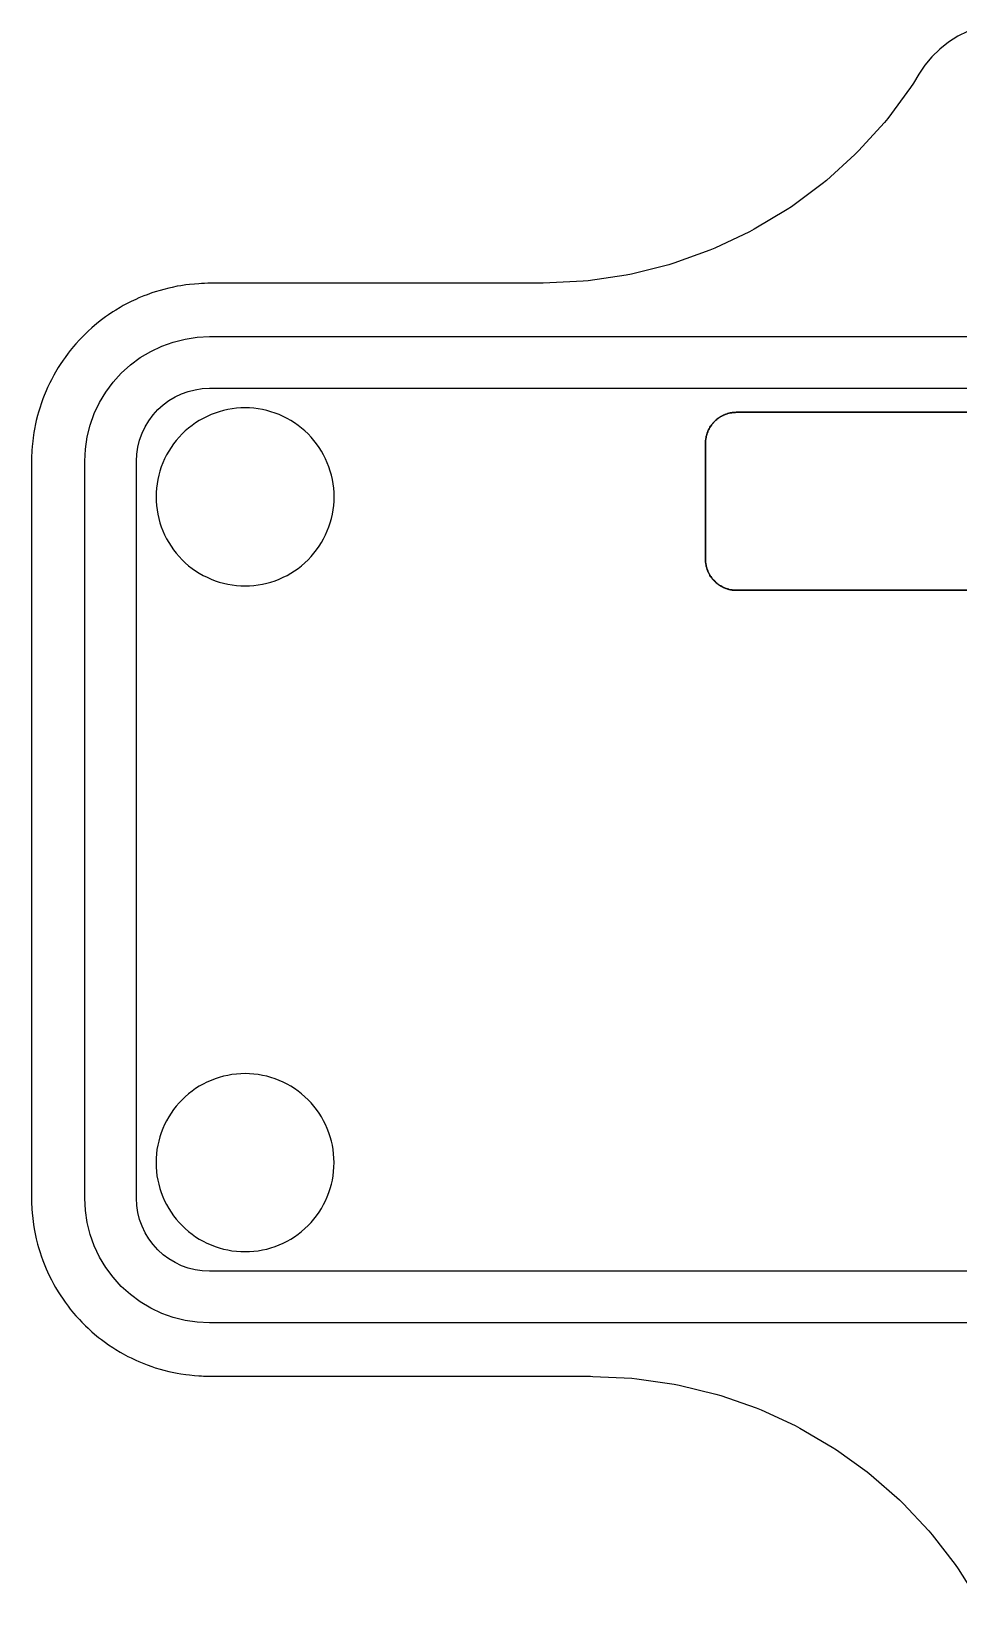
# Model space of a CAD drawing. Header units: millimetres. Extents: x 95 to 297, y -137 to -20.
# Drawn here: x 95.2 to 147.2, y -109.5 to -21.4 of the extents above; entities that cross this region are included whole.
import ezdxf

# ---------------------------------------------------------------- set-up
doc = ezdxf.new("R2010")
doc.units = ezdxf.units.MM
for name, color, linetype in [('BARE', 7, 'Continuous'), ('FEET', 4, 'Continuous'), ('INNER_WALL', 2, 'Continuous'), ('OUTER_WALL', 1, 'Continuous'), ('ROOF', 5, 'Continuous'), ('TRACKPAD', 3, 'Continuous'), ('TRACKPAD_WELL', 4, 'Continuous')]:
    doc.layers.add(name, color=color, linetype=linetype)

msp = doc.modelspace()

# ---------------------------------------------------------------- linework, layer by layer
at = {"layer": 'BARE'}
for points in [[(147.739, -21.353), (147.186, -21.629), (146.665, -21.962), (146.18, -22.345), (145.738, -22.777), (145.342, -23.252), (144.997, -23.765), (144.699, -24.263), (144.536, -24.508), (143.25, -26.242), (143.063, -26.469), (141.613, -28.069), (141.405, -28.277), (139.806, -29.726), (139.578, -29.913), (137.844, -31.199), (137.6, -31.362), (135.748, -32.472), (135.488, -32.611), (133.537, -33.534), (133.265, -33.647), (131.232, -34.374), (130.951, -34.459), (128.857, -34.984), (128.568, -35.041), (126.433, -35.358), (126.14, -35.387), (123.91, -35.496), (123.763, -35.5), (105.35, -35.5), (105.277, -35.5), (105.197, -35.501), (105.064, -35.505), (104.874, -35.511), (104.786, -35.515), (104.707, -35.519), (104.56, -35.528), (104.327, -35.545), (104.034, -35.574), (103.84, -35.598), (103.549, -35.641), (103.356, -35.674), (103.067, -35.732), (102.876, -35.775), (102.59, -35.846), (102.401, -35.899), (102.119, -35.984), (101.933, -36.045), (101.656, -36.145), (101.473, -36.215), (101.201, -36.328), (101.022, -36.407), (100.756, -36.533), (100.581, -36.621), (100.321, -36.76), (100.151, -36.857), (99.898, -37.008), (99.733, -37.113), (99.488, -37.276), (99.328, -37.389), (99.091, -37.565), (98.937, -37.685), (98.709, -37.872), (98.561, -38), (98.343, -38.198), (98.201, -38.333), (97.993, -38.541), (97.858, -38.683), (97.66, -38.901), (97.532, -39.049), (97.345, -39.277), (97.225, -39.431), (97.049, -39.668), (96.936, -39.828), (96.773, -40.073), (96.668, -40.238), (96.517, -40.491), (96.42, -40.661), (96.281, -40.921), (96.193, -41.096), (96.067, -41.362), (95.988, -41.541), (95.875, -41.813), (95.805, -41.996), (95.705, -42.273), (95.644, -42.459), (95.559, -42.741), (95.506, -42.93), (95.435, -43.216), (95.392, -43.407), (95.334, -43.696), (95.301, -43.889), (95.258, -44.18), (95.258, -44.18), (95.234, -44.374), (95.205, -44.667), (95.188, -44.9), (95.179, -45.047), (95.173, -45.163), (95.17, -45.236), (95.167, -45.316), (95.163, -45.449), (95.161, -45.639), (95.16, -45.727), (95.16, -86.71), (95.16, -86.783), (95.161, -86.863), (95.165, -86.996), (95.171, -87.186), (95.175, -87.274), (95.179, -87.353), (95.188, -87.5), (95.205, -87.733), (95.234, -88.026), (95.258, -88.22), (95.301, -88.511), (95.334, -88.704), (95.392, -88.993), (95.435, -89.184), (95.506, -89.47), (95.559, -89.659), (95.644, -89.941), (95.705, -90.127), (95.805, -90.404), (95.875, -90.587), (95.988, -90.859), (96.067, -91.038), (96.193, -91.304), (96.281, -91.479), (96.42, -91.739), (96.517, -91.909), (96.668, -92.162), (96.773, -92.327), (96.936, -92.572), (97.049, -92.732), (97.225, -92.969), (97.345, -93.123), (97.532, -93.351), (97.66, -93.499), (97.858, -93.717), (97.993, -93.859), (98.201, -94.067), (98.343, -94.202), (98.561, -94.4), (98.709, -94.528), (98.937, -94.715), (99.091, -94.835), (99.328, -95.011), (99.488, -95.124), (99.733, -95.287), (99.898, -95.392), (100.151, -95.543), (100.321, -95.64), (100.581, -95.779), (100.756, -95.867), (101.022, -95.993), (101.201, -96.072), (101.473, -96.185), (101.656, -96.255), (101.933, -96.355), (102.119, -96.416), (102.401, -96.501), (102.59, -96.554), (102.876, -96.625), (103.067, -96.668), (103.356, -96.726), (103.549, -96.759), (103.84, -96.802), (104.034, -96.826), (104.327, -96.855), (104.56, -96.872), (104.707, -96.881), (104.823, -96.887), (104.896, -96.89), (104.976, -96.893), (105.109, -96.897), (105.299, -96.899), (105.387, -96.9), (126.556, -96.9), (126.7, -96.903), (128.884, -97.009), (129.171, -97.036), (131.263, -97.34), (131.545, -97.395), (133.599, -97.898), (133.875, -97.98), (135.87, -98.678), (136.137, -98.786), (138.057, -99.672), (138.312, -99.806), (140.137, -100.872), (140.379, -101.029), (142.093, -102.266), (142.319, -102.445), (143.906, -103.841), (144.114, -104.041), (145.56, -105.583), (145.747, -105.802), (147.039, -107.475), (147.204, -107.711), (148.329, -109.501)], [(149.229, -52.75), (134.782, -52.75), (134.745, -52.75), (134.744, -52.75), (134.707, -52.748), (134.666, -52.746), (134.592, -52.741), (134.59, -52.741), (134.517, -52.731), (134.495, -52.728), (134.423, -52.716), (134.42, -52.715), (134.348, -52.699), (134.327, -52.694), (134.256, -52.674), (134.254, -52.673), (134.184, -52.65), (134.163, -52.643), (134.094, -52.616), (134.092, -52.615), (134.025, -52.586), (134.005, -52.576), (133.939, -52.543), (133.937, -52.542), (133.873, -52.506), (133.854, -52.494), (133.792, -52.455), (133.79, -52.454), (133.73, -52.411), (133.712, -52.398), (133.654, -52.353), (133.652, -52.351), (133.596, -52.303), (133.58, -52.288), (133.527, -52.238), (133.525, -52.236), (133.474, -52.183), (133.459, -52.166), (133.411, -52.111), (133.41, -52.109), (133.364, -52.051), (133.351, -52.033), (133.309, -51.973), (133.308, -51.971), (133.268, -51.909), (133.257, -51.89), (133.221, -51.826), (133.219, -51.824), (133.186, -51.758), (133.177, -51.738), (133.147, -51.671), (133.146, -51.668), (133.12, -51.6), (133.112, -51.579), (133.089, -51.509), (133.088, -51.507), (133.069, -51.436), (133.063, -51.414), (133.047, -51.342), (133.047, -51.34), (133.034, -51.268), (133.031, -51.246), (133.022, -51.173), (133.022, -51.17), (133.016, -51.097), (133.014, -51.056), (133.013, -51.019), (133.013, -51.018), (133.012, -50.981), (133.012, -44.519), (133.013, -44.482), (133.013, -44.481), (133.014, -44.444), (133.016, -44.403), (133.022, -44.33), (133.022, -44.327), (133.031, -44.254), (133.034, -44.233), (133.047, -44.16), (133.047, -44.158), (133.063, -44.086), (133.069, -44.064), (133.088, -43.994), (133.089, -43.991), (133.112, -43.921), (133.12, -43.9), (133.146, -43.832), (133.147, -43.83), (133.177, -43.762), (133.186, -43.742), (133.219, -43.677), (133.221, -43.675), (133.257, -43.61), (133.268, -43.591), (133.308, -43.529), (133.309, -43.527), (133.351, -43.467), (133.364, -43.449), (133.41, -43.391), (133.411, -43.39), (133.459, -43.334), (133.474, -43.317), (133.525, -43.264), (133.527, -43.262), (133.58, -43.212), (133.596, -43.197), (133.652, -43.149), (133.654, -43.147), (133.712, -43.102), (133.73, -43.089), (133.79, -43.046), (133.792, -43.045), (133.854, -43.006), (133.873, -42.994), (133.937, -42.958), (133.939, -42.957), (134.005, -42.924), (134.025, -42.914), (134.092, -42.885), (134.094, -42.884), (134.163, -42.857), (134.184, -42.85), (134.254, -42.827), (134.256, -42.826), (134.327, -42.806), (134.348, -42.801), (134.42, -42.785), (134.422, -42.784), (134.495, -42.772), (134.517, -42.769), (134.59, -42.76), (134.592, -42.759), (134.666, -42.754), (134.707, -42.752), (134.743, -42.75), (134.745, -42.75), (134.782, -42.75), (149.23, -42.75)]]:
    msp.add_lwpolyline(points, dxfattribs=at)
at = {"layer": 'FEET'}
for points in [[(112.161, -47.5), (112.155, -47.255), (112.137, -47.01), (112.106, -46.766), (112.065, -46.525), (112.011, -46.285), (111.945, -46.049), (111.868, -45.816), (111.78, -45.587), (111.681, -45.362), (111.57, -45.143), (111.449, -44.929), (111.318, -44.722), (111.177, -44.522), (111.026, -44.328), (110.865, -44.142), (110.696, -43.964), (110.518, -43.795), (110.333, -43.635), (110.139, -43.484), (109.938, -43.343), (109.731, -43.211), (109.518, -43.09), (109.298, -42.98), (109.074, -42.881), (108.845, -42.792), (108.612, -42.715), (108.376, -42.65), (108.136, -42.596), (107.894, -42.554), (107.651, -42.524), (107.406, -42.506), (107.161, -42.5), (106.915, -42.506), (106.671, -42.524), (106.427, -42.554), (106.185, -42.596), (105.946, -42.65), (105.709, -42.715), (105.476, -42.792), (105.247, -42.881), (105.023, -42.98), (104.804, -43.09), (104.59, -43.211), (104.383, -43.343), (104.182, -43.484), (103.989, -43.635), (103.803, -43.795), (103.625, -43.964), (103.456, -44.142), (103.296, -44.328), (103.145, -44.522), (103.003, -44.722), (102.872, -44.929), (102.751, -45.143), (102.641, -45.362), (102.541, -45.587), (102.453, -45.816), (102.376, -46.049), (102.31, -46.285), (102.257, -46.525), (102.215, -46.766), (102.185, -47.01), (102.167, -47.255), (102.161, -47.5), (102.167, -47.745), (102.185, -47.99), (102.215, -48.234), (102.257, -48.475), (102.31, -48.715), (102.376, -48.951), (102.453, -49.184), (102.541, -49.413), (102.641, -49.638), (102.751, -49.857), (102.872, -50.071), (103.003, -50.278), (103.145, -50.478), (103.296, -50.672), (103.456, -50.858), (103.625, -51.036), (103.803, -51.205), (103.989, -51.365), (104.182, -51.516), (104.383, -51.657), (104.59, -51.789), (104.804, -51.91), (105.023, -52.02), (105.247, -52.119), (105.476, -52.208), (105.709, -52.285), (105.946, -52.35), (106.185, -52.404), (106.427, -52.446), (106.671, -52.476), (106.915, -52.494), (107.161, -52.5), (107.406, -52.494), (107.651, -52.476), (107.894, -52.446), (108.136, -52.404), (108.376, -52.35), (108.612, -52.285), (108.845, -52.208), (109.074, -52.119), (109.298, -52.02), (109.518, -51.91), (109.731, -51.789), (109.938, -51.657), (110.139, -51.516), (110.333, -51.365), (110.518, -51.205), (110.696, -51.036), (110.865, -50.858), (111.026, -50.672), (111.177, -50.478), (111.318, -50.278), (111.449, -50.071), (111.57, -49.857), (111.681, -49.638), (111.78, -49.413), (111.868, -49.184), (111.945, -48.951), (112.011, -48.715), (112.065, -48.475), (112.106, -48.234), (112.137, -47.99), (112.155, -47.745), (112.161, -47.5)], [(112.16, -84.899), (112.154, -84.654), (112.136, -84.409), (112.106, -84.166), (112.064, -83.924), (112.01, -83.685), (111.945, -83.448), (111.868, -83.215), (111.779, -82.986), (111.68, -82.762), (111.57, -82.542), (111.449, -82.329), (111.317, -82.122), (111.176, -81.921), (111.025, -81.727), (110.865, -81.542), (110.696, -81.364), (110.518, -81.195), (110.332, -81.034), (110.139, -80.883), (109.938, -80.742), (109.731, -80.611), (109.517, -80.49), (109.298, -80.379), (109.073, -80.28), (108.844, -80.192), (108.611, -80.115), (108.375, -80.049), (108.135, -79.995), (107.894, -79.954), (107.65, -79.923), (107.405, -79.905), (107.16, -79.899), (106.915, -79.905), (106.67, -79.923), (106.426, -79.954), (106.185, -79.995), (105.945, -80.049), (105.709, -80.115), (105.476, -80.192), (105.247, -80.28), (105.022, -80.379), (104.803, -80.49), (104.59, -80.611), (104.382, -80.742), (104.182, -80.883), (103.988, -81.034), (103.802, -81.195), (103.624, -81.364), (103.455, -81.542), (103.295, -81.727), (103.144, -81.921), (103.003, -82.122), (102.871, -82.329), (102.75, -82.542), (102.64, -82.762), (102.541, -82.986), (102.452, -83.215), (102.375, -83.448), (102.31, -83.685), (102.256, -83.924), (102.214, -84.166), (102.184, -84.409), (102.166, -84.654), (102.16, -84.899), (102.166, -85.145), (102.184, -85.389), (102.214, -85.633), (102.256, -85.875), (102.31, -86.114), (102.375, -86.351), (102.452, -86.584), (102.541, -86.813), (102.64, -87.037), (102.75, -87.256), (102.871, -87.47), (103.003, -87.677), (103.144, -87.878), (103.295, -88.071), (103.455, -88.257), (103.624, -88.435), (103.802, -88.604), (103.988, -88.764), (104.182, -88.915), (104.382, -89.057), (104.59, -89.188), (104.803, -89.309), (105.022, -89.419), (105.247, -89.519), (105.476, -89.607), (105.709, -89.684), (105.945, -89.75), (106.185, -89.803), (106.426, -89.845), (106.67, -89.875), (106.915, -89.893), (107.16, -89.899), (107.405, -89.893), (107.65, -89.875), (107.894, -89.845), (108.135, -89.803), (108.375, -89.75), (108.611, -89.684), (108.844, -89.607), (109.073, -89.519), (109.298, -89.419), (109.517, -89.309), (109.731, -89.188), (109.938, -89.057), (110.139, -88.915), (110.332, -88.764), (110.518, -88.604), (110.696, -88.435), (110.865, -88.257), (111.025, -88.071), (111.176, -87.878), (111.317, -87.677), (111.449, -87.47), (111.57, -87.256), (111.68, -87.037), (111.779, -86.813), (111.868, -86.584), (111.945, -86.351), (112.01, -86.114), (112.064, -85.875), (112.106, -85.633), (112.136, -85.389), (112.154, -85.145), (112.16, -84.899)]]:
    msp.add_lwpolyline(points, close=True, dxfattribs=at)
at = {"layer": 'INNER_WALL'}
msp.add_lwpolyline([(149.23, -42.75), (134.782, -42.75), (134.745, -42.75), (134.743, -42.75), (134.707, -42.752), (134.666, -42.754), (134.592, -42.759), (134.59, -42.76), (134.517, -42.769), (134.495, -42.772), (134.422, -42.784), (134.42, -42.785), (134.348, -42.801), (134.327, -42.806), (134.256, -42.826), (134.254, -42.827), (134.184, -42.85), (134.163, -42.857), (134.094, -42.884), (134.092, -42.885), (134.025, -42.914), (134.005, -42.924), (133.939, -42.957), (133.937, -42.958), (133.873, -42.994), (133.854, -43.006), (133.792, -43.045), (133.79, -43.046), (133.73, -43.089), (133.712, -43.102), (133.654, -43.147), (133.652, -43.149), (133.596, -43.197), (133.58, -43.212), (133.527, -43.262), (133.525, -43.264), (133.474, -43.317), (133.459, -43.334), (133.411, -43.39), (133.41, -43.391), (133.364, -43.449), (133.351, -43.467), (133.309, -43.527), (133.308, -43.529), (133.268, -43.591), (133.257, -43.61), (133.221, -43.675), (133.219, -43.677), (133.186, -43.742), (133.177, -43.762), (133.147, -43.83), (133.146, -43.832), (133.12, -43.9), (133.112, -43.921), (133.089, -43.991), (133.088, -43.994), (133.069, -44.064), (133.063, -44.086), (133.047, -44.158), (133.047, -44.16), (133.034, -44.233), (133.031, -44.254), (133.022, -44.327), (133.022, -44.33), (133.016, -44.403), (133.014, -44.444), (133.013, -44.481), (133.013, -44.482), (133.012, -44.519), (133.012, -50.981), (133.013, -51.018), (133.013, -51.019), (133.014, -51.056), (133.016, -51.097), (133.022, -51.17), (133.022, -51.173), (133.031, -51.246), (133.034, -51.268), (133.047, -51.34), (133.047, -51.342), (133.063, -51.414), (133.069, -51.436), (133.088, -51.507), (133.089, -51.509), (133.112, -51.579), (133.12, -51.6), (133.146, -51.668), (133.147, -51.671), (133.177, -51.738), (133.186, -51.758), (133.219, -51.824), (133.221, -51.826), (133.257, -51.89), (133.268, -51.909), (133.308, -51.971), (133.309, -51.973), (133.351, -52.033), (133.364, -52.051), (133.41, -52.109), (133.411, -52.111), (133.459, -52.166), (133.474, -52.183), (133.525, -52.236), (133.527, -52.238), (133.58, -52.288), (133.596, -52.303), (133.652, -52.351), (133.654, -52.353), (133.712, -52.398), (133.73, -52.411), (133.79, -52.454), (133.792, -52.455), (133.854, -52.494), (133.873, -52.506), (133.937, -52.542), (133.939, -52.543), (134.005, -52.576), (134.025, -52.586), (134.092, -52.615), (134.094, -52.616), (134.163, -52.643), (134.184, -52.65), (134.254, -52.673), (134.256, -52.674), (134.327, -52.694), (134.348, -52.699), (134.42, -52.715), (134.423, -52.716), (134.495, -52.728), (134.517, -52.731), (134.59, -52.741), (134.592, -52.741), (134.666, -52.746), (134.707, -52.748), (134.744, -52.75), (134.745, -52.75), (134.782, -52.75), (149.229, -52.75)], dxfattribs=at)
at = {"layer": 'OUTER_WALL'}
msp.add_lwpolyline([(147.739, -21.353), (147.186, -21.629), (146.665, -21.962), (146.18, -22.345), (145.738, -22.777), (145.342, -23.252), (144.997, -23.765), (144.699, -24.263), (144.536, -24.508), (143.25, -26.242), (143.063, -26.469), (141.613, -28.069), (141.405, -28.277), (139.806, -29.726), (139.578, -29.913), (137.844, -31.199), (137.6, -31.362), (135.748, -32.472), (135.488, -32.611), (133.537, -33.534), (133.265, -33.647), (131.232, -34.374), (130.951, -34.459), (128.857, -34.984), (128.568, -35.041), (126.433, -35.358), (126.14, -35.387), (123.91, -35.496), (123.763, -35.5), (105.35, -35.5), (105.277, -35.5), (105.197, -35.501), (105.064, -35.505), (104.874, -35.511), (104.786, -35.515), (104.707, -35.519), (104.56, -35.528), (104.327, -35.545), (104.034, -35.574), (103.84, -35.598), (103.549, -35.641), (103.356, -35.674), (103.067, -35.732), (102.876, -35.775), (102.59, -35.846), (102.401, -35.899), (102.119, -35.984), (101.933, -36.045), (101.656, -36.145), (101.473, -36.215), (101.201, -36.328), (101.022, -36.407), (100.756, -36.533), (100.581, -36.621), (100.321, -36.76), (100.151, -36.857), (99.898, -37.008), (99.733, -37.113), (99.488, -37.276), (99.328, -37.389), (99.091, -37.565), (98.937, -37.685), (98.709, -37.872), (98.561, -38), (98.343, -38.198), (98.201, -38.333), (97.993, -38.541), (97.858, -38.683), (97.66, -38.901), (97.532, -39.049), (97.345, -39.277), (97.225, -39.431), (97.049, -39.668), (96.936, -39.828), (96.773, -40.073), (96.668, -40.238), (96.517, -40.491), (96.42, -40.661), (96.281, -40.921), (96.193, -41.096), (96.067, -41.362), (95.988, -41.541), (95.875, -41.813), (95.805, -41.996), (95.705, -42.273), (95.644, -42.459), (95.559, -42.741), (95.506, -42.93), (95.435, -43.216), (95.392, -43.407), (95.334, -43.696), (95.301, -43.889), (95.301, -43.889), (95.258, -44.18), (95.234, -44.374), (95.205, -44.667), (95.188, -44.9), (95.179, -45.047), (95.173, -45.163), (95.17, -45.236), (95.167, -45.316), (95.163, -45.449), (95.161, -45.639), (95.16, -45.727), (95.16, -86.71), (95.16, -86.783), (95.161, -86.863), (95.165, -86.996), (95.171, -87.186), (95.175, -87.274), (95.179, -87.353), (95.188, -87.5), (95.205, -87.733), (95.234, -88.026), (95.258, -88.22), (95.301, -88.511), (95.334, -88.704), (95.392, -88.993), (95.435, -89.184), (95.506, -89.47), (95.559, -89.659), (95.644, -89.941), (95.705, -90.127), (95.805, -90.404), (95.875, -90.587), (95.988, -90.859), (96.067, -91.038), (96.193, -91.304), (96.281, -91.479), (96.42, -91.739), (96.517, -91.909), (96.668, -92.162), (96.773, -92.327), (96.936, -92.572), (97.049, -92.732), (97.225, -92.969), (97.345, -93.123), (97.532, -93.351), (97.66, -93.499), (97.858, -93.717), (97.993, -93.859), (98.201, -94.067), (98.343, -94.202), (98.561, -94.4), (98.709, -94.528), (98.937, -94.715), (99.091, -94.835), (99.328, -95.011), (99.488, -95.124), (99.733, -95.287), (99.898, -95.392), (100.151, -95.543), (100.321, -95.64), (100.581, -95.779), (100.756, -95.867), (101.022, -95.993), (101.201, -96.072), (101.473, -96.185), (101.656, -96.255), (101.933, -96.355), (102.119, -96.416), (102.401, -96.501), (102.59, -96.554), (102.876, -96.625), (103.067, -96.668), (103.356, -96.726), (103.549, -96.759), (103.84, -96.802), (104.034, -96.826), (104.327, -96.855), (104.56, -96.872), (104.707, -96.881), (104.823, -96.887), (104.896, -96.89), (104.976, -96.893), (105.109, -96.897), (105.299, -96.899), (105.387, -96.9), (126.556, -96.9), (126.7, -96.903), (128.884, -97.009), (129.171, -97.036), (131.263, -97.34), (131.545, -97.395), (133.599, -97.898), (133.875, -97.98), (135.87, -98.678), (136.137, -98.786), (138.057, -99.672), (138.312, -99.806), (140.137, -100.872), (140.379, -101.029), (142.093, -102.266), (142.319, -102.445), (143.906, -103.841), (144.114, -104.041), (145.56, -105.583), (145.747, -105.802), (147.039, -107.475), (147.204, -107.711), (148.329, -109.501)], dxfattribs=at)
at = {"layer": 'ROOF'}
msp.add_lwpolyline([(149.232, -42.75), (134.785, -42.75), (134.778, -42.75), (134.751, -42.75), (134.739, -42.751), (134.71, -42.752), (134.704, -42.752), (134.672, -42.754), (134.66, -42.754), (134.604, -42.758), (134.58, -42.761), (134.523, -42.768), (134.511, -42.769), (134.501, -42.771), (134.489, -42.773), (134.434, -42.782), (134.411, -42.787), (134.354, -42.8), (134.342, -42.802), (134.333, -42.805), (134.321, -42.808), (134.267, -42.823), (134.244, -42.83), (134.19, -42.848), (134.178, -42.852), (134.169, -42.855), (134.157, -42.859), (134.105, -42.879), (134.083, -42.889), (134.031, -42.912), (134.019, -42.917), (134.01, -42.921), (133.999, -42.927), (133.95, -42.952), (133.928, -42.963), (133.878, -42.991), (133.867, -42.998), (133.859, -43.003), (133.849, -43.009), (133.802, -43.039), (133.782, -43.052), (133.735, -43.085), (133.725, -43.093), (133.717, -43.098), (133.707, -43.106), (133.663, -43.14), (133.645, -43.155), (133.601, -43.193), (133.592, -43.201), (133.584, -43.208), (133.575, -43.216), (133.535, -43.254), (133.518, -43.271), (133.478, -43.313), (133.47, -43.322), (133.463, -43.329), (133.455, -43.338), (133.419, -43.38), (133.404, -43.399), (133.368, -43.444), (133.361, -43.454), (133.355, -43.462), (133.348, -43.472), (133.316, -43.517), (133.302, -43.538), (133.272, -43.586), (133.265, -43.597), (133.26, -43.605), (133.254, -43.616), (133.226, -43.664), (133.215, -43.685), (133.189, -43.737), (133.184, -43.748), (133.18, -43.757), (133.174, -43.768), (133.152, -43.819), (133.143, -43.841), (133.122, -43.895), (133.118, -43.906), (133.114, -43.915), (133.11, -43.927), (133.093, -43.98), (133.086, -44.003), (133.07, -44.058), (133.067, -44.071), (133.065, -44.08), (133.062, -44.092), (133.05, -44.146), (133.045, -44.17), (133.035, -44.226), (133.033, -44.239), (133.032, -44.248), (133.03, -44.26), (133.023, -44.315), (133.021, -44.339), (133.017, -44.397), (133.016, -44.41), (133.014, -44.441), (133.014, -44.447), (133.013, -44.475), (133.013, -44.487), (133.013, -44.516), (133.012, -44.522), (133.012, -50.978), (133.013, -50.984), (133.013, -51.012), (133.013, -51.024), (133.014, -51.053), (133.014, -51.059), (133.016, -51.091), (133.017, -51.103), (133.021, -51.158), (133.023, -51.182), (133.03, -51.239), (133.032, -51.252), (133.033, -51.261), (133.035, -51.274), (133.045, -51.328), (133.049, -51.352), (133.062, -51.408), (133.065, -51.42), (133.067, -51.43), (133.07, -51.442), (133.085, -51.495), (133.092, -51.518), (133.11, -51.573), (133.114, -51.585), (133.118, -51.594), (133.122, -51.605), (133.142, -51.657), (133.151, -51.679), (133.174, -51.732), (133.18, -51.743), (133.184, -51.752), (133.189, -51.763), (133.214, -51.813), (133.225, -51.834), (133.254, -51.884), (133.26, -51.895), (133.265, -51.903), (133.271, -51.914), (133.301, -51.961), (133.315, -51.981), (133.348, -52.028), (133.355, -52.038), (133.361, -52.046), (133.368, -52.055), (133.402, -52.099), (133.418, -52.118), (133.455, -52.161), (133.464, -52.171), (133.47, -52.178), (133.478, -52.187), (133.517, -52.227), (133.534, -52.244), (133.575, -52.284), (133.585, -52.293), (133.592, -52.299), (133.601, -52.307), (133.643, -52.343), (133.662, -52.359), (133.707, -52.394), (133.717, -52.402), (133.725, -52.408), (133.735, -52.415), (133.78, -52.447), (133.8, -52.46), (133.849, -52.491), (133.859, -52.498), (133.868, -52.503), (133.878, -52.509), (133.927, -52.536), (133.948, -52.547), (133.999, -52.573), (134.011, -52.579), (134.019, -52.583), (134.03, -52.588), (134.081, -52.611), (134.103, -52.62), (134.157, -52.641), (134.169, -52.645), (134.178, -52.648), (134.19, -52.652), (134.242, -52.67), (134.265, -52.677), (134.321, -52.692), (134.333, -52.695), (134.342, -52.698), (134.354, -52.7), (134.408, -52.713), (134.432, -52.717), (134.489, -52.727), (134.501, -52.729), (134.511, -52.731), (134.523, -52.732), (134.578, -52.739), (134.602, -52.741), (134.659, -52.746), (134.672, -52.746), (134.704, -52.748), (134.71, -52.748), (134.737, -52.749), (134.75, -52.75), (134.778, -52.75), (134.785, -52.75), (149.228, -52.75)], dxfattribs=at)
at = {"layer": 'TRACKPAD'}
msp.add_lwpolyline([(162.56, -93.9), (105.16, -93.9), (104.474, -93.866), (103.794, -93.765), (103.128, -93.599), (102.481, -93.367), (101.86, -93.073), (101.271, -92.72), (100.719, -92.311), (100.21, -91.85), (99.749, -91.341), (99.34, -90.789), (98.987, -90.2), (98.693, -89.579), (98.461, -88.932), (98.295, -88.266), (98.194, -87.586), (98.16, -86.9), (98.16, -45.5), (98.194, -44.814), (98.295, -44.134), (98.461, -43.468), (98.693, -42.821), (98.987, -42.2), (99.34, -41.611), (99.749, -41.059), (100.21, -40.55), (100.719, -40.089), (101.271, -39.68), (101.86, -39.327), (102.481, -39.033), (103.128, -38.801), (103.794, -38.635), (104.474, -38.534), (105.16, -38.5), (105.16, -38.5), (162.56, -38.5)], dxfattribs=at)
at = {"layer": 'TRACKPAD_WELL'}
msp.add_lwpolyline([(162.56, -91), (105.16, -91), (104.758, -90.98), (104.36, -90.921), (103.97, -90.823), (103.591, -90.688), (103.227, -90.516), (102.882, -90.309), (102.559, -90.069), (102.261, -89.799), (101.991, -89.501), (101.751, -89.178), (101.544, -88.833), (101.372, -88.469), (101.237, -88.09), (101.139, -87.7), (101.08, -87.302), (101.06, -86.9), (101.06, -45.5), (101.08, -45.098), (101.139, -44.7), (101.237, -44.31), (101.372, -43.931), (101.544, -43.567), (101.751, -43.222), (101.991, -42.899), (102.261, -42.601), (102.559, -42.331), (102.882, -42.091), (103.227, -41.884), (103.591, -41.712), (103.97, -41.577), (104.36, -41.479), (104.758, -41.42), (105.16, -41.4), (105.16, -41.4), (162.56, -41.4)], dxfattribs=at)

doc.saveas('drawing.dxf')
